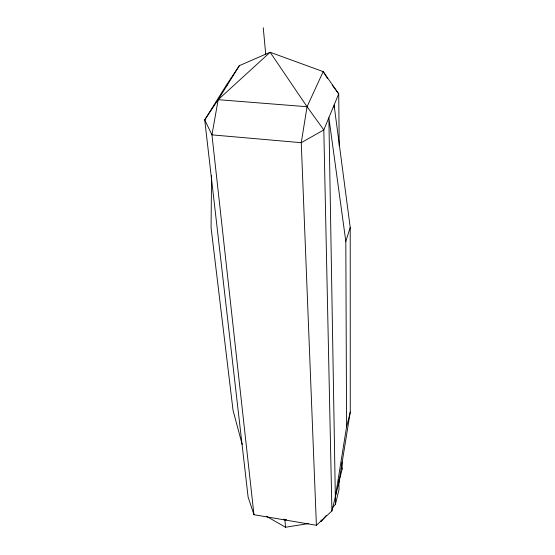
<?xml version="1.0" encoding="UTF-8"?>
<svg xmlns="http://www.w3.org/2000/svg" width="555" height="555" viewBox="0 0 555 555"><rect width="100%" height="100%" fill="white"/><g stroke="black" fill="none" stroke-linecap="round" stroke-linejoin="round"><path stroke-width="0.83" d="M211.531 175.769L211.073 227.668L233.044 410.381L242.181 444.458M327.471 78.442L323.19 71.609L307.054 106.727L301.261 142.697L316.405 525.287L253.968 514.721L248.113 497.093L204.726 119.873L226.287 85.31L239.365 65.643L270.125 52.26L323.19 71.609L338.73 93.844L339.209 145.826M335.338 496.898L346.577 426.844L350.274 412.094L350.226 227.46L334.096 105.061L338.73 93.844L332.244 85.165M338.925 482.205L350.274 412.094M239.365 65.643L218.191 99.678L211.948 134.865L253.968 514.721M332.168 508.22L335.463 504.224L339.022 489.538L338.89 479.603M316.405 525.287L331.911 510.94L342.157 468.968L342.095 462.037M346.577 426.844L345.814 241.356L350.226 227.46M331.911 510.94L323.808 129.925L307.054 106.727L270.125 52.26L218.191 99.678L204.726 119.873L211.948 134.865L301.261 142.697L323.808 129.925L334.096 105.061L334.124 107.663M326.118 515.553L321.172 521.554L321.116 519.931M266.324 516.226L285.506 527.25L308.434 523.587M283.473 519.119L284.958 519.966L286.671 519.695M226.287 85.31L227.113 85.366M218.191 99.678L307.054 106.727M341.471 467.435L342.157 468.968M345.814 241.356L328.872 117.688L335.463 504.224M263.257 27.75L265.741 54.487M284.958 519.966L285.506 527.25"/></g></svg>
